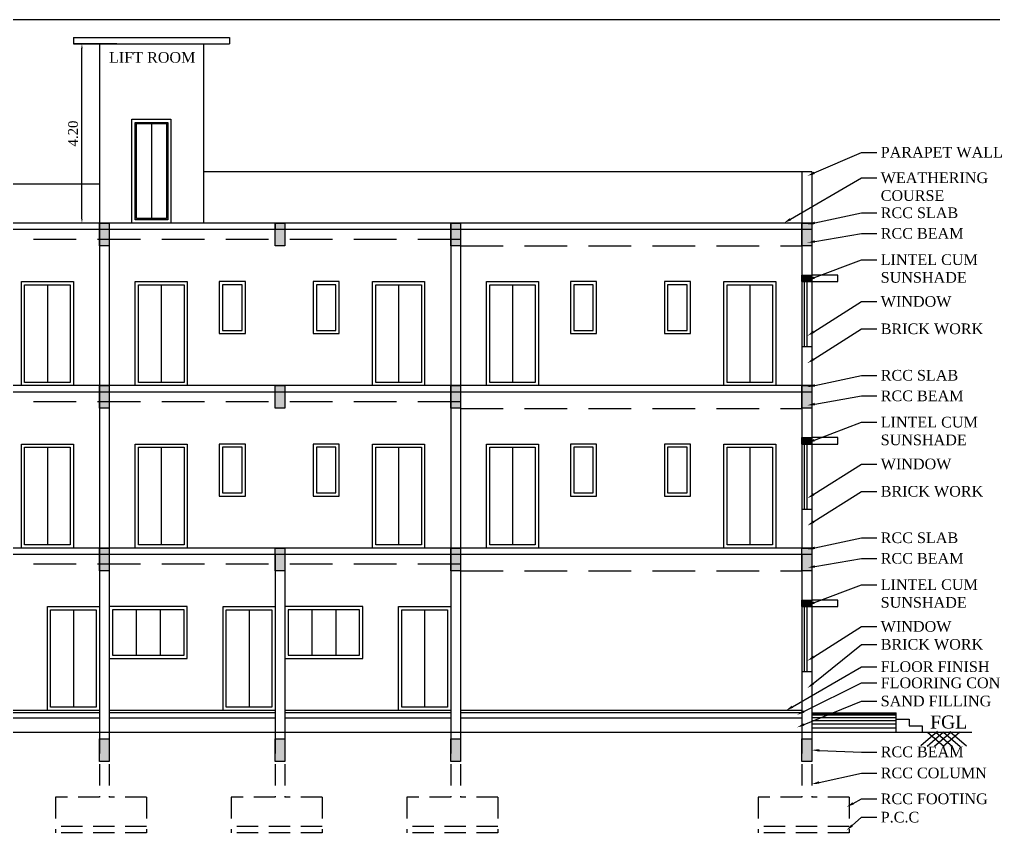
# Model space of a CAD drawing. Header units: metres. Extents: x 3616 to 3987, y 1122 to 1251.
# Drawn here: x 3923.05 to 3945.87, y 1206.52 to 1225.87 of the extents above; entities that cross this region are included whole.
import ezdxf
from ezdxf import colors
from ezdxf.entities.mleader import LeaderData, LeaderLine
from ezdxf.math import Vec2, Vec3

# ---------------------------------------------------------------- set-up
doc = ezdxf.new("R2010")
doc.units = ezdxf.units.M
doc.linetypes.add('DASHED', pattern=[0.75, 0.5, -0.25])
doc.layers.add('Line', color=3, linetype='Continuous', lineweight=18)
doc.layers.add('Outer', color=7, linetype='Continuous', lineweight=30)
doc.styles.add('ANAND', font='times.ttf')
doc.dimstyles.new('V1', dxfattribs={"dimtxt": 0.23, "dimasz": 0.1, "dimexe": 0.18, "dimexo": 0.0625, "dimgap": 0.09, "dimtad": 1, "dimzin": 0, "dimdsep": 46, "dimtxsty": 'ANAND', "dimcen": 0.09, "dimadec": 0, "dimazin": 0, "dimtfac": 1, "dimtix": 1, "dimtofl": 0, "dimtmove": 2, "dimatfit": 0, "dimfxl": 0, "dimtolj": 1, "dimtzin": 0, "dimarcsym": 0})

# ---------------------------------------------------------------- blocks, each defined once
blk = doc.blocks.new('A$C6D127CF5')
at = {"layer": 'Line', "lineweight": -2}
h = blk.add_hatch(color=8, dxfattribs=at)
h.dxf.hatch_style = 1
h.paths.add_polyline_path([(0, 18), (0, -3), (9, -3), (9, 18)])
at = {"layer": 'Outer', "lineweight": -2}
blk.add_lwpolyline([(0, 18), (9, 18), (9, -3), (0, -3)], close=True, dxfattribs=at)
blk = doc.blocks.new('A$C39AA4ABF')
at = {"layer": 'Line', "lineweight": -2}
h = blk.add_hatch(color=8, dxfattribs=at)
h.dxf.hatch_style = 1
h.paths.add_polyline_path([(9, 0), (9, 6), (0, 6), (0, 0)])
at = {"layer": 'Outer', "lineweight": -2}
blk.add_lwpolyline([(0, 6), (9, 6), (9, 0), (0, 0)], close=True, dxfattribs=at)
blk = doc.blocks.new('*D414')
at = {"color": 0, "lineweight": -2}
for p, q in [((3925.332, 1225.291), (3924.333, 1225.291)), ((3924.513, 1221.191), (3924.513, 1225.191)), ((3925.332, 1221.091), (3924.333, 1221.091))]:
    blk.add_line(p, q, dxfattribs=at)
at = {"color": 0}
for points in [[(3924.496, 1225.191), (3924.53, 1225.191), (3924.513, 1225.291)], [(3924.496, 1221.191), (3924.53, 1221.191), (3924.513, 1221.091)]]:
    blk.add_solid(points, dxfattribs=at)
at = {"layer": 'Defpoints', "color": 0}
for p in [(3924.513, 1225.291), (3925.395, 1225.291, -0.032), (3925.395, 1221.091, -0.032)]:
    blk.add_point(p, dxfattribs=at)
at = {"color": 0, "insert": (3924.306, 1223.191), "char_height": 0.23, "attachment_point": 5, "rotation": 90, "style": 'ANAND'}
blk.add_mtext('\\A1;4.20', dxfattribs=at)

msp = doc.modelspace()

# ---------------------------------------------------------------- linework, layer by layer
at = {"lineweight": -2}
for p, q in [((3924.31389, 1225.44361, -0.0324), (3924.31389, 1225.29121, -0.0324)), ((3924.31389, 1225.44361, -0.0324), (3927.97229, 1225.44361, -0.0324)), ((3927.97229, 1225.44361, -0.0324), (3927.97229, 1225.29121, -0.0324)), ((3924.31389, 1225.29121, -0.0324), (3927.97229, 1225.29121, -0.0324)), ((3926.14309, 1223.42341, -0.0324), (3926.14309, 1221.19741, -0.0324)), ((3941.61169, 1222.29121, -0.0324), (3927.36229, 1222.29121, -0.0324)), ((3941.38309, 1222.29121, -0.0324), (3941.38309, 1213.47121, -0.0324)), ((3941.61169, 1222.29121, -0.0324), (3941.61169, 1209.15321, -0.0324)), ((3924.92389, 1222.00561, -0.0324), (3921.11389, 1222.00561, -0.0324)), ((3941.61169, 1221.09121, -0.0324), (3913.41769, 1221.09121, -0.0324)), ((3924.92389, 1221.09121, -0.0324), (3924.92389, 1209.15321, -0.0324)), ((3925.15249, 1221.09121, -0.0324), (3925.15249, 1209.15321, -0.0324)), ((3929.03869, 1221.09121, -0.0324), (3929.03869, 1220.93881, -0.0324)), ((3929.26729, 1221.09121, -0.0324), (3929.26729, 1220.93881, -0.0324)), ((3933.15349, 1221.09121, -0.0324), (3933.15349, 1209.15321, -0.0324)), ((3933.38209, 1221.09121, -0.0324), (3933.38209, 1209.15321, -0.0324)), ((3941.61169, 1220.93881, -0.0324), (3913.41769, 1220.93881, -0.0324)), ((3923.70469, 1219.64341, -0.0324), (3923.70469, 1217.35741, -0.0324)), ((3924.31429, 1219.64341, -0.0324), (3924.31429, 1217.35741, -0.0324)), ((3926.37169, 1219.64341, -0.0324), (3926.37169, 1217.35741, -0.0324)), ((3931.93429, 1219.64341, -0.0324), (3931.93429, 1217.35741, -0.0324)), ((3934.60129, 1219.64341, -0.0324), (3934.60129, 1217.35741, -0.0324)), ((3940.16389, 1219.64341, -0.0324), (3940.16389, 1217.35741, -0.0324)), ((3941.38309, 1219.71961, -0.0324), (3941.61169, 1219.71961, -0.0324)), ((3941.43399, 1219.71961, -0.0324), (3941.43399, 1218.19561, -0.0324)), ((3941.49739, 1219.71961, -0.0324), (3941.49739, 1218.19561, -0.0324)), ((3941.38309, 1218.19561, -0.0324), (3941.61169, 1218.19561, -0.0324)), ((3941.61169, 1217.28121, -0.0324), (3913.41769, 1217.28121, -0.0324)), ((3941.61169, 1217.12881, -0.0324), (3913.41769, 1217.12881, -0.0324)), ((3923.70469, 1215.83341, -0.0324), (3923.70469, 1213.54741, -0.0324)), ((3924.31429, 1215.83341, -0.0324), (3924.31429, 1213.54741, -0.0324)), ((3926.37169, 1215.83341, -0.0324), (3926.37169, 1213.54741, -0.0324)), ((3931.93429, 1215.83341, -0.0324), (3931.93429, 1213.54741, -0.0324)), ((3932.54389, 1215.83341, -0.0324), (3932.54389, 1213.54741, -0.0324)), ((3934.60129, 1215.83341, -0.0324), (3934.60129, 1213.54741, -0.0324)), ((3940.16389, 1215.83341, -0.0324), (3940.16389, 1213.54741, -0.0324)), ((3940.77349, 1215.83341, -0.0324), (3940.77349, 1213.54741, -0.0324)), ((3941.38309, 1215.90961, -0.0324), (3941.61169, 1215.90961, -0.0324)), ((3941.43399, 1215.90961, -0.0324), (3941.43399, 1214.38561, -0.0324)), ((3941.49739, 1215.90961, -0.0324), (3941.49739, 1214.38561, -0.0324)), ((3941.38309, 1214.38561, -0.0324), (3941.61169, 1214.38561, -0.0324)), ((3941.61169, 1213.47121, -0.0324), (3913.64629, 1213.47121, -0.0324)), ((3941.61169, 1213.31881, -0.0324), (3913.64629, 1213.31881, -0.0324)), ((3929.03869, 1213.31881, -0.0324), (3929.03869, 1209.15321, -0.0324)), ((3929.26729, 1213.31881, -0.0324), (3929.26729, 1209.15321, -0.0324)), ((3941.38309, 1213.31881, -0.0324), (3941.38309, 1209.15321, -0.0324)), ((3941.38309, 1212.09961, -0.0324), (3941.61169, 1212.09961, -0.0324)), ((3941.43399, 1212.09961, -0.0324), (3941.43399, 1210.57561, -0.0324)), ((3941.49739, 1212.09961, -0.0324), (3941.49739, 1210.57561, -0.0324)), ((3924.31429, 1212.02341, -0.0324), (3924.31429, 1209.73741, -0.0324)), ((3925.78749, 1212.02341, -0.0324), (3925.78749, 1210.95661, -0.0324)), ((3926.34629, 1212.02341, -0.0324), (3926.34629, 1210.95661, -0.0324)), ((3928.42909, 1212.02341, -0.0324), (3928.42909, 1209.73741, -0.0324)), ((3929.90229, 1212.02341, -0.0324), (3929.90229, 1210.95661, -0.0324)), ((3930.46109, 1212.02341, -0.0324), (3930.46109, 1210.95661, -0.0324)), ((3932.54389, 1212.02341, -0.0324), (3932.54389, 1209.73741, -0.0324)), ((3941.38309, 1210.57561, -0.0324), (3941.61169, 1210.57561, -0.0324)), ((3924.92389, 1209.66121, -0.0324), (3921.03769, 1209.66121, -0.0324)), ((3924.92389, 1209.61041, -0.0324), (3921.03769, 1209.61041, -0.0324)), ((3929.03869, 1209.66121, -0.0324), (3925.15249, 1209.66121, -0.0324)), ((3929.03869, 1209.61041, -0.0324), (3925.15249, 1209.61041, -0.0324)), ((3933.15349, 1209.66121, -0.0324), (3929.26729, 1209.66121, -0.0324)), ((3933.15349, 1209.61041, -0.0324), (3929.26729, 1209.61041, -0.0324)), ((3941.38309, 1209.66121, -0.0324), (3933.38209, 1209.66121, -0.0324)), ((3941.38309, 1209.61041, -0.0324), (3933.38209, 1209.61041, -0.0324)), ((3941.61169, 1209.61041, -0.0324), (3943.59347, 1209.61041, -0.0324)), ((3941.61169, 1209.58959, -0.0324), (3943.59347, 1209.58959, -0.0324)), ((3943.59347, 1209.15321, -0.0324), (3943.59347, 1209.61041, -0.0324)), ((3924.92389, 1209.48341, -0.0324), (3921.03769, 1209.48341, -0.0324)), ((3929.03869, 1209.48341, -0.0324), (3925.15249, 1209.48341, -0.0324)), ((3933.15349, 1209.48341, -0.0324), (3929.26729, 1209.48341, -0.0324)), ((3941.38309, 1209.48341, -0.0324), (3933.38209, 1209.48341, -0.0324)), ((3941.61169, 1209.55739, -0.0324), (3943.59347, 1209.55739, -0.0324)), ((3941.61169, 1209.50243, -0.0324), (3943.59347, 1209.50243, -0.0324)), ((3941.61169, 1209.43156, -0.0324), (3943.59347, 1209.43156, -0.0324)), ((3902.15005, 1209.15321, -0.0324), (3945.36837, 1209.15321, -0.0324)), ((3941.61169, 1209.3472, -0.0324), (3943.59347, 1209.3472, -0.0324)), ((3941.61169, 1209.25608, -0.0324), (3943.59347, 1209.25608, -0.0324)), ((3944.55839, 1209.16658, -0.0324), (3944.16909, 1208.83514, -0.0324)), ((3944.70335, 1209.15321, -0.0324), (3944.31405, 1208.82177, -0.0324)), ((3944.32642, 1209.15321, -0.0324), (3944.71572, 1208.82177, -0.0324)), ((3944.88255, 1209.15321, -0.0324), (3944.49325, 1208.82177, -0.0324)), ((3944.52415, 1209.15321, -0.0324), (3944.91344, 1208.82177, -0.0324)), ((3945.08028, 1209.15321, -0.0324), (3944.69098, 1208.82177, -0.0324)), ((3944.70335, 1209.15321, -0.0324), (3945.09264, 1208.82177, -0.0324)), ((3944.84831, 1209.16658, -0.0324), (3945.2376, 1208.83514, -0.0324))]:
    msp.add_line(p, q, dxfattribs=at)
for p, q in [((3924.92389, 1225.29121, -0.0324), (3924.92389, 1221.09121, -0.0324)), ((3927.36229, 1225.29121, -0.0324), (3927.36229, 1221.09121, -0.0324)), ((3942.22169, 1219.87201, -0.0324), (3941.61169, 1219.87201, -0.0324)), ((3942.22169, 1219.71962, -0.0324), (3942.22169, 1219.87201, -0.0324)), ((3941.61169, 1219.71962, -0.0324), (3942.22169, 1219.71962, -0.0324)), ((3942.22169, 1216.06201, -0.0324), (3941.61169, 1216.06201, -0.0324)), ((3942.22169, 1215.90962, -0.0324), (3942.22169, 1216.06201, -0.0324)), ((3941.61169, 1215.90962, -0.0324), (3942.22169, 1215.90962, -0.0324)), ((3942.22169, 1212.25201, -0.0324), (3941.61169, 1212.25201, -0.0324)), ((3941.61169, 1212.09962, -0.0324), (3942.22169, 1212.09962, -0.0324)), ((3942.22169, 1212.09962, -0.0324), (3942.22169, 1212.25201, -0.0324))]:
    msp.add_line(p, q)
at = {"linetype": 'DASHED', "lineweight": -2, "ltscale": 2}
for p, q in [((3933.38209, 1220.71021, -0.0324), (3913.41769, 1220.71021, -0.0324)), ((3933.38209, 1220.55781, -0.0324), (3941.38309, 1220.55781, -0.0324)), ((3933.38209, 1216.90021, -0.0324), (3913.41769, 1216.90021, -0.0324)), ((3933.38209, 1216.74781, -0.0324), (3941.38309, 1216.74781, -0.0324)), ((3933.38209, 1213.09021, -0.0324), (3913.64629, 1213.09021, -0.0324)), ((3933.38209, 1212.93781, -0.0324), (3941.38309, 1212.93781, -0.0324))]:
    msp.add_line(p, q, dxfattribs=at)
at = {"linetype": 'DASHED', "lineweight": -2}
for p, q in [((3924.92389, 1209.15322, -0.0324), (3924.92389, 1207.62922, -0.0324)), ((3925.15249, 1209.15322, -0.0324), (3925.15249, 1207.62922, -0.0324)), ((3929.03869, 1209.15322, -0.0324), (3929.03869, 1207.62922, -0.0324)), ((3929.26729, 1209.15322, -0.0324), (3929.26729, 1207.62922, -0.0324)), ((3933.15349, 1209.15322, -0.0324), (3933.15349, 1207.62922, -0.0324)), ((3933.38209, 1209.15322, -0.0324), (3933.38209, 1207.62922, -0.0324)), ((3941.38309, 1209.15322, -0.0324), (3941.38309, 1207.62922, -0.0324)), ((3941.61169, 1209.15322, -0.0324), (3941.61169, 1207.62922, -0.0324)), ((3924.92389, 1207.62922, -0.0324), (3923.89519, 1207.62922, -0.0324)), ((3923.89519, 1207.62922, -0.0324), (3923.89519, 1206.79102, -0.0324)), ((3926.02879, 1207.62922, -0.0324), (3925.15249, 1207.62922, -0.0324)), ((3926.02879, 1207.62922, -0.0324), (3926.02879, 1206.79102, -0.0324)), ((3929.03869, 1207.62922, -0.0324), (3928.00999, 1207.62922, -0.0324)), ((3928.00999, 1207.62922, -0.0324), (3928.00999, 1206.79102, -0.0324)), ((3930.14359, 1207.62922, -0.0324), (3929.26729, 1207.62922, -0.0324)), ((3930.14359, 1207.62922, -0.0324), (3930.14359, 1206.79102, -0.0324)), ((3933.15349, 1207.62922, -0.0324), (3932.12479, 1207.62922, -0.0324)), ((3932.12479, 1207.62922, -0.0324), (3932.12479, 1206.79102, -0.0324)), ((3934.25839, 1207.62922, -0.0324), (3933.38209, 1207.62922, -0.0324)), ((3934.25839, 1207.62922, -0.0324), (3934.25839, 1206.79102, -0.0324)), ((3941.38309, 1207.62922, -0.0324), (3940.35439, 1207.62922, -0.0324)), ((3940.35439, 1207.62922, -0.0324), (3940.35439, 1206.79102, -0.0324)), ((3942.48799, 1207.62922, -0.0324), (3941.61169, 1207.62922, -0.0324)), ((3942.48799, 1207.62922, -0.0324), (3942.48799, 1206.79102, -0.0324)), ((3926.02879, 1206.94342, -0.0324), (3923.89519, 1206.94342, -0.0324)), ((3930.14359, 1206.94342, -0.0324), (3928.00999, 1206.94342, -0.0324)), ((3934.25839, 1206.94342, -0.0324), (3932.12479, 1206.94342, -0.0324)), ((3942.48799, 1206.94342, -0.0324), (3940.35439, 1206.94342, -0.0324)), ((3926.02879, 1206.79102, -0.0324), (3923.89519, 1206.79102, -0.0324)), ((3930.14359, 1206.79102, -0.0324), (3928.00999, 1206.79102, -0.0324)), ((3934.25839, 1206.79102, -0.0324), (3932.12479, 1206.79102, -0.0324)), ((3942.48799, 1206.79102, -0.0324), (3940.35439, 1206.79102, -0.0324))]:
    msp.add_line(p, q, dxfattribs=at)
at = {"elevation": -0.0324}
msp.add_lwpolyline([(3900.15273, 1225.86588), (3986.80321, 1225.86588), (3986.80321, 1152.9548), (3900.15273, 1152.9548)], close=True, dxfattribs=at)
at = {"lineweight": -2, "elevation": -0.0324}
for points in [[(3925.68589, 1223.52961), (3926.60029, 1223.52961), (3926.60029, 1221.09121), (3925.68589, 1221.09121)], [(3925.76209, 1223.45341), (3926.52409, 1223.45341), (3926.52409, 1221.16741), (3925.76209, 1221.16741)], [(3925.79209, 1223.42341), (3926.49409, 1223.42341), (3926.49409, 1221.19741), (3925.79209, 1221.19741)], [(3923.09509, 1219.71961), (3924.31429, 1219.71961), (3924.31429, 1217.28121), (3923.09509, 1217.28121)], [(3923.17129, 1219.64341), (3924.23809, 1219.64341), (3924.23809, 1217.35741), (3923.17129, 1217.35741)], [(3925.76209, 1219.71961), (3926.98129, 1219.71961), (3926.98129, 1217.28121), (3925.76209, 1217.28121)], [(3925.83829, 1219.64341), (3926.90509, 1219.64341), (3926.90509, 1217.35741), (3925.83829, 1217.35741)], [(3928.34238, 1219.71961), (3927.73278, 1219.71961), (3927.73278, 1218.50041), (3928.34238, 1218.50041)], [(3928.26618, 1219.64341), (3927.80898, 1219.64341), (3927.80898, 1218.57661), (3928.26618, 1218.57661)], [(3930.54011, 1219.71961), (3929.93051, 1219.71961), (3929.93051, 1218.50041), (3930.54011, 1218.50041)], [(3930.46391, 1219.64341), (3930.00671, 1219.64341), (3930.00671, 1218.57661), (3930.46391, 1218.57661)], [(3931.32469, 1219.71961), (3932.54389, 1219.71961), (3932.54389, 1217.28121), (3931.32469, 1217.28121)], [(3931.40089, 1219.64341), (3932.46769, 1219.64341), (3932.46769, 1217.35741), (3931.40089, 1217.35741)], [(3933.99169, 1219.71961), (3935.21089, 1219.71961), (3935.21089, 1217.28121), (3933.99169, 1217.28121)], [(3934.06789, 1219.64341), (3935.13469, 1219.64341), (3935.13469, 1217.35741), (3934.06789, 1217.35741)], [(3936.57198, 1219.71961), (3935.96238, 1219.71961), (3935.96238, 1218.50041), (3936.57198, 1218.50041)], [(3936.49578, 1219.64341), (3936.03858, 1219.64341), (3936.03858, 1218.57661), (3936.49578, 1218.57661)], [(3938.76971, 1219.71961), (3938.16011, 1219.71961), (3938.16011, 1218.50041), (3938.76971, 1218.50041)], [(3938.69351, 1219.64341), (3938.23631, 1219.64341), (3938.23631, 1218.57661), (3938.69351, 1218.57661)], [(3939.55429, 1219.71961), (3940.77349, 1219.71961), (3940.77349, 1217.28121), (3939.55429, 1217.28121)], [(3939.63049, 1219.64341), (3940.69729, 1219.64341), (3940.69729, 1217.35741), (3939.63049, 1217.35741)], [(3923.09509, 1215.90961), (3924.31429, 1215.90961), (3924.31429, 1213.47121), (3923.09509, 1213.47121)], [(3923.17129, 1215.83341), (3924.23809, 1215.83341), (3924.23809, 1213.54741), (3923.17129, 1213.54741)], [(3925.76209, 1215.90961), (3926.98129, 1215.90961), (3926.98129, 1213.47121), (3925.76209, 1213.47121)], [(3925.83829, 1215.83341), (3926.90509, 1215.83341), (3926.90509, 1213.54741), (3925.83829, 1213.54741)], [(3928.34238, 1215.90961), (3927.73278, 1215.90961), (3927.73278, 1214.69041), (3928.34238, 1214.69041)], [(3928.26618, 1215.83341), (3927.80898, 1215.83341), (3927.80898, 1214.76661), (3928.26618, 1214.76661)], [(3930.54011, 1215.90961), (3929.93051, 1215.90961), (3929.93051, 1214.69041), (3930.54011, 1214.69041)], [(3930.46391, 1215.83341), (3930.00671, 1215.83341), (3930.00671, 1214.76661), (3930.46391, 1214.76661)], [(3931.32469, 1215.90961), (3932.54389, 1215.90961), (3932.54389, 1213.47121), (3931.32469, 1213.47121)], [(3931.40089, 1215.83341), (3932.46769, 1215.83341), (3932.46769, 1213.54741), (3931.40089, 1213.54741)], [(3933.99169, 1215.90961), (3935.21089, 1215.90961), (3935.21089, 1213.47121), (3933.99169, 1213.47121)], [(3934.06789, 1215.83341), (3935.13469, 1215.83341), (3935.13469, 1213.54741), (3934.06789, 1213.54741)], [(3936.57198, 1215.90961), (3935.96238, 1215.90961), (3935.96238, 1214.69041), (3936.57198, 1214.69041)], [(3936.49578, 1215.83341), (3936.03858, 1215.83341), (3936.03858, 1214.76661), (3936.49578, 1214.76661)], [(3938.76971, 1215.90961), (3938.16011, 1215.90961), (3938.16011, 1214.69041), (3938.76971, 1214.69041)], [(3938.69351, 1215.83341), (3938.23631, 1215.83341), (3938.23631, 1214.76661), (3938.69351, 1214.76661)], [(3939.55429, 1215.90961), (3940.77349, 1215.90961), (3940.77349, 1213.47121), (3939.55429, 1213.47121)], [(3939.63049, 1215.83341), (3940.69729, 1215.83341), (3940.69729, 1213.54741), (3939.63049, 1213.54741)], [(3923.70469, 1212.09961), (3924.92389, 1212.09961), (3924.92389, 1209.66121), (3923.70469, 1209.66121)], [(3926.98129, 1212.09961), (3925.15249, 1212.09961), (3925.15249, 1210.88041), (3926.98129, 1210.88041)], [(3927.81949, 1212.09961), (3929.03869, 1212.09961), (3929.03869, 1209.66121), (3927.81949, 1209.66121)], [(3931.09609, 1212.09961), (3929.26729, 1212.09961), (3929.26729, 1210.88041), (3931.09609, 1210.88041)], [(3931.93429, 1212.09961), (3933.15349, 1212.09961), (3933.15349, 1209.66121), (3931.93429, 1209.66121)], [(3923.78089, 1212.02341), (3924.84769, 1212.02341), (3924.84769, 1209.73741), (3923.78089, 1209.73741)], [(3926.90509, 1212.02341), (3925.22869, 1212.02341), (3925.22869, 1210.95661), (3926.90509, 1210.95661)], [(3927.89569, 1212.02341), (3928.96249, 1212.02341), (3928.96249, 1209.73741), (3927.89569, 1209.73741)], [(3931.01989, 1212.02341), (3929.34349, 1212.02341), (3929.34349, 1210.95661), (3931.01989, 1210.95661)], [(3932.01049, 1212.02341), (3933.07729, 1212.02341), (3933.07729, 1209.73741), (3932.01049, 1209.73741)]]:
    msp.add_lwpolyline(points, close=True, dxfattribs=at)
msp.add_lwpolyline([(3943.59347, 1209.45801), (3943.89827, 1209.45801), (3943.89827, 1209.30561), (3944.20307, 1209.30561), (3944.20307, 1209.15321)], dxfattribs=at)

# ---------------------------------------------------------------- block references
at = {"lineweight": -2, "xscale": 0.0254, "yscale": 0.0254, "zscale": 0.0254}
for name, p in [('A$C6D127CF5', (3924.92389, 1220.63402, -0.0324)), ('A$C6D127CF5', (3929.03869, 1220.63402, -0.0324)), ('A$C6D127CF5', (3933.15349, 1220.63402, -0.0324)), ('A$C6D127CF5', (3941.38309, 1220.63402, -0.0324)), ('A$C39AA4ABF', (3941.38309, 1219.71962, -0.0324)), ('A$C39AA4ABF', (3941.38309, 1219.71962, -0.0324)), ('A$C6D127CF5', (3924.92389, 1216.82402, -0.0324)), ('A$C6D127CF5', (3929.03869, 1216.82402, -0.0324)), ('A$C6D127CF5', (3933.15349, 1216.82402, -0.0324)), ('A$C6D127CF5', (3941.38309, 1216.82402, -0.0324)), ('A$C39AA4ABF', (3941.38309, 1215.90962, -0.0324)), ('A$C39AA4ABF', (3941.38309, 1215.90962, -0.0324)), ('A$C6D127CF5', (3924.92389, 1213.01402, -0.0324)), ('A$C6D127CF5', (3929.03869, 1213.01402, -0.0324)), ('A$C6D127CF5', (3933.15349, 1213.01402, -0.0324)), ('A$C6D127CF5', (3941.38309, 1213.01402, -0.0324)), ('A$C39AA4ABF', (3941.38309, 1212.09962, -0.0324)), ('A$C39AA4ABF', (3941.38309, 1212.09962, -0.0324)), ('A$C6D127CF5', (3924.92389, 1208.54362, -0.0324)), ('A$C6D127CF5', (3929.03869, 1208.54362, -0.0324)), ('A$C6D127CF5', (3933.15349, 1208.54362, -0.0324)), ('A$C6D127CF5', (3941.38309, 1208.54362, -0.0324))]:
    msp.add_blockref(name, p, dxfattribs=at)

# ---------------------------------------------------------------- texts
at = {"insert": (3925.14833, 1225.10201, -0.0324), "char_height": 0.25, "width": 3.5908455, "attachment_point": 1, "style": 'ANAND'}
msp.add_mtext('LIFT ROOM', dxfattribs=at)
at = {"lineweight": -2, "insert": (3944.82171, 1209.39048, -0.0324), "char_height": 0.3048, "attachment_point": 5, "style": 'ANAND'}
msp.add_mtext('\\A1;FGL', dxfattribs=at)

# ---------------------------------------------------------------- dimensions: what is measured, and where the dimension line sits
at = {"color": 1}
dim = msp.add_aligned_dim(p1=(3925.39458, 1221.09121, -0.0324), p2=(3925.39458, 1225.29121, -0.0324), distance=0.88164, dimstyle='V1', dxfattribs=at)
dim.commit()
dim.dimension.update_dxf_attribs({"geometry": '*D414', "text_midpoint": (3924.30562, 1223.19121)})

# ---------------------------------------------------------------- leaders
ml = msp.add_multileader_mtext('Standard')
ml.set_content('PARAPET WALL', color=256, style='ANAND')
ml.set_leader_properties()
ml.build(insert=Vec2(0, 0))
ml.multileader.update_dxf_attribs({"dogleg_length": 0.36, "arrow_head_size": 0.18})
ctx = ml.context
ctx.base_point, ctx.char_height, ctx.arrow_head_size, ctx.landing_gap_size, ctx.plane_origin = Vec3(3943.13963, 1222.75014, -0.0324), 0.25, 0.18, 0.09, Vec3(3942.42476, 1222.31758, -0.0324)
notes = []
notes.append((ctx, [(0, (1, 1, 0), (3942.77963, 1222.75014, -0.0324), (1, 0), 0.36, [(0, [(3941.50897, 1222.19636, -0.0324)], 0, [])])]))
ctx.mtext.insert, ctx.mtext.flow_direction = Vec3(3943.22963, 1222.87794, -0.0324), 5
ml = msp.add_multileader_mtext('Standard')
ml.set_content('WEATHERING\\PCOURSE ', color=256, style='ANAND')
ml.set_leader_properties()
ml.build(insert=Vec2(0, 0))
ml.multileader.update_dxf_attribs({"dogleg_length": 0.36, "arrow_head_size": 0.18})
ctx = ml.context
ctx.base_point, ctx.char_height, ctx.arrow_head_size, ctx.landing_gap_size, ctx.plane_origin = Vec3(3943.13963, 1222.15164, -0.0324), 0.25, 0.18, 0.09, Vec3(3942.42476, 1221.90843, -0.0324)
notes.append((ctx, [(0, (1, 1, 0), (3942.77963, 1222.15164, -0.0324), (1, 0), 0.36, [(0, [(3940.95694, 1221.09121, -0.0324)], 0, [])])]))
ctx.mtext.insert, ctx.mtext.flow_direction = Vec3(3943.22963, 1222.27952, -0.0324), 5
ml = msp.add_multileader_mtext('Standard')
ml.set_content('RCC SLAB', color=256, style='ANAND')
ml.set_leader_properties()
ml.build(insert=Vec2(0, 0))
ml.multileader.update_dxf_attribs({"dogleg_length": 0.36, "arrow_head_size": 0.18})
ctx = ml.context
ctx.base_point, ctx.char_height, ctx.arrow_head_size, ctx.landing_gap_size, ctx.plane_origin = Vec3(3943.13963, 1221.33066, -0.0324), 0.25, 0.18, 0.09, Vec3(3942.42476, 1221.46521, -0.0324)
notes.append((ctx, [(0, (1, 1, 0), (3942.77963, 1221.33066, -0.0324), (1, 0), 0.36, [(0, [(3941.50897, 1221.05838, -0.0324)], 0, [])])]))
ctx.mtext.insert, ctx.mtext.flow_direction = Vec3(3943.22963, 1221.45845, -0.0324), 5
ml = msp.add_multileader_mtext('Standard')
ml.set_content('RCC BEAM', color=256, style='ANAND')
ml.set_leader_properties()
ml.build(insert=Vec2(0, 0))
ml.multileader.update_dxf_attribs({"dogleg_length": 0.36, "arrow_head_size": 0.18})
ctx = ml.context
ctx.base_point, ctx.char_height, ctx.arrow_head_size, ctx.landing_gap_size, ctx.plane_origin = Vec3(3943.13963, 1220.84765, -0.0324), 0.25, 0.18, 0.09, Vec3(3942.42476, 1220.9822, -0.0324)
notes.append((ctx, [(0, (1, 1, 0), (3942.77963, 1220.84765, -0.0324), (1, 0), 0.36, [(0, [(3941.50897, 1220.62816, -0.0324)], 0, [])])]))
ctx.mtext.insert, ctx.mtext.flow_direction = Vec3(3943.22963, 1220.97544, -0.0324), 5
ml = msp.add_multileader_mtext('Standard')
ml.set_content('LINTEL CUM\\PSUNSHADE', color=256, style='ANAND')
ml.set_leader_properties()
ml.build(insert=Vec2(0, 0))
ml.multileader.update_dxf_attribs({"dogleg_length": 0.36, "arrow_head_size": 0.18})
ctx = ml.context
ctx.base_point, ctx.char_height, ctx.arrow_head_size, ctx.landing_gap_size, ctx.plane_origin = Vec3(3943.13963, 1220.23182, -0.0324), 0.25, 0.18, 0.09, Vec3(3942.42476, 1220.10407, -0.0324)
notes.append((ctx, [(0, (1, 1, 0), (3942.77963, 1220.23182, -0.0324), (1, 0), 0.36, [(0, [(3941.50897, 1219.75003, -0.0324)], 0, [])])]))
ctx.mtext.insert, ctx.mtext.flow_direction = Vec3(3943.22963, 1220.3597, -0.0324), 5
ml = msp.add_multileader_mtext('Standard')
ml.set_content('WINDOW', color=256, style='ANAND')
ml.set_leader_properties()
ml.build(insert=Vec2(0, 0))
ml.multileader.update_dxf_attribs({"dogleg_length": 0.36, "arrow_head_size": 0.18})
ctx = ml.context
ctx.base_point, ctx.char_height, ctx.arrow_head_size, ctx.landing_gap_size, ctx.plane_origin = Vec3(3943.13963, 1219.25122, -0.0324), 0.25, 0.18, 0.09, Vec3(3942.42476, 1218.80038, -0.0324)
notes.append((ctx, [(0, (1, 1, 0), (3942.77963, 1219.25122, -0.0324), (1, 0), 0.36, [(0, [(3941.50897, 1218.44634, -0.0324)], 0, [])])]))
ctx.mtext.insert, ctx.mtext.flow_direction = Vec3(3943.22963, 1219.37901, -0.0324), 5
ml = msp.add_multileader_mtext('Standard')
ml.set_content('BRICK WORK', color=256, style='ANAND')
ml.set_leader_properties()
ml.build(insert=Vec2(0, 0))
ml.multileader.update_dxf_attribs({"dogleg_length": 0.36, "arrow_head_size": 0.18})
ctx = ml.context
ctx.base_point, ctx.char_height, ctx.arrow_head_size, ctx.landing_gap_size, ctx.plane_origin = Vec3(3943.13963, 1218.61009, -0.0324), 0.25, 0.18, 0.09, Vec3(3942.42476, 1218.15925, -0.0324)
notes.append((ctx, [(0, (1, 1, 0), (3942.77963, 1218.61009, -0.0324), (1, 0), 0.36, [(0, [(3941.50897, 1217.80521, -0.0324)], 0, [])])]))
ctx.mtext.insert, ctx.mtext.flow_direction = Vec3(3943.22963, 1218.73789, -0.0324), 5
ml = msp.add_multileader_mtext('Standard')
ml.set_content('RCC SLAB', color=256, style='ANAND')
ml.set_leader_properties()
ml.build(insert=Vec2(0, 0))
ml.multileader.update_dxf_attribs({"dogleg_length": 0.36, "arrow_head_size": 0.18})
ctx = ml.context
ctx.base_point, ctx.char_height, ctx.arrow_head_size, ctx.landing_gap_size, ctx.plane_origin = Vec3(3943.13963, 1217.52066, -0.0324), 0.25, 0.18, 0.09, Vec3(3942.42476, 1217.65521, -0.0324)
notes.append((ctx, [(0, (1, 1, 0), (3942.77963, 1217.52066, -0.0324), (1, 0), 0.36, [(0, [(3941.50897, 1217.24838, -0.0324)], 0, [])])]))
ctx.mtext.insert, ctx.mtext.flow_direction = Vec3(3943.22963, 1217.64845, -0.0324), 5
ml = msp.add_multileader_mtext('Standard')
ml.set_content('RCC BEAM', color=256, style='ANAND')
ml.set_leader_properties()
ml.build(insert=Vec2(0, 0))
ml.multileader.update_dxf_attribs({"dogleg_length": 0.36, "arrow_head_size": 0.18})
ctx = ml.context
ctx.base_point, ctx.char_height, ctx.arrow_head_size, ctx.landing_gap_size, ctx.plane_origin = Vec3(3943.13963, 1217.03765, -0.0324), 0.25, 0.18, 0.09, Vec3(3942.42476, 1217.1722, -0.0324)
notes.append((ctx, [(0, (1, 1, 0), (3942.77963, 1217.03765, -0.0324), (1, 0), 0.36, [(0, [(3941.50897, 1216.81816, -0.0324)], 0, [])])]))
ctx.mtext.insert, ctx.mtext.flow_direction = Vec3(3943.22963, 1217.16544, -0.0324), 5
ml = msp.add_multileader_mtext('Standard')
ml.set_content('LINTEL CUM\\PSUNSHADE', color=256, style='ANAND')
ml.set_leader_properties()
ml.build(insert=Vec2(0, 0))
ml.multileader.update_dxf_attribs({"dogleg_length": 0.36, "arrow_head_size": 0.18})
ctx = ml.context
ctx.base_point, ctx.char_height, ctx.arrow_head_size, ctx.landing_gap_size, ctx.plane_origin = Vec3(3943.13963, 1216.42182, -0.0324), 0.25, 0.18, 0.09, Vec3(3942.42476, 1216.29407, -0.0324)
notes.append((ctx, [(0, (1, 1, 0), (3942.77963, 1216.42182, -0.0324), (1, 0), 0.36, [(0, [(3941.50897, 1215.94003, -0.0324)], 0, [])])]))
ctx.mtext.insert, ctx.mtext.flow_direction = Vec3(3943.22963, 1216.5497, -0.0324), 5
ml = msp.add_multileader_mtext('Standard')
ml.set_content('WINDOW', color=256, style='ANAND')
ml.set_leader_properties()
ml.build(insert=Vec2(0, 0))
ml.multileader.update_dxf_attribs({"dogleg_length": 0.36, "arrow_head_size": 0.18})
ctx = ml.context
ctx.base_point, ctx.char_height, ctx.arrow_head_size, ctx.landing_gap_size, ctx.plane_origin = Vec3(3943.13963, 1215.44122, -0.0324), 0.25, 0.18, 0.09, Vec3(3942.42476, 1214.99038, -0.0324)
notes.append((ctx, [(0, (1, 1, 0), (3942.77963, 1215.44122, -0.0324), (1, 0), 0.36, [(0, [(3941.50897, 1214.63634, -0.0324)], 0, [])])]))
ctx.mtext.insert, ctx.mtext.flow_direction = Vec3(3943.22963, 1215.56901, -0.0324), 5
ml = msp.add_multileader_mtext('Standard')
ml.set_content('BRICK WORK', color=256, style='ANAND')
ml.set_leader_properties()
ml.build(insert=Vec2(0, 0))
ml.multileader.update_dxf_attribs({"dogleg_length": 0.36, "arrow_head_size": 0.18})
ctx = ml.context
ctx.base_point, ctx.char_height, ctx.arrow_head_size, ctx.landing_gap_size, ctx.plane_origin = Vec3(3943.13963, 1214.80009, -0.0324), 0.25, 0.18, 0.09, Vec3(3942.42476, 1214.34925, -0.0324)
notes.append((ctx, [(0, (1, 1, 0), (3942.77963, 1214.80009, -0.0324), (1, 0), 0.36, [(0, [(3941.50897, 1213.99521, -0.0324)], 0, [])])]))
ctx.mtext.insert, ctx.mtext.flow_direction = Vec3(3943.22963, 1214.92789, -0.0324), 5
ml = msp.add_multileader_mtext('Standard')
ml.set_content('RCC SLAB', color=256, style='ANAND')
ml.set_leader_properties()
ml.build(insert=Vec2(0, 0))
ml.multileader.update_dxf_attribs({"dogleg_length": 0.36, "arrow_head_size": 0.18})
ctx = ml.context
ctx.base_point, ctx.char_height, ctx.arrow_head_size, ctx.landing_gap_size, ctx.plane_origin = Vec3(3943.13963, 1213.71066, -0.0324), 0.25, 0.18, 0.09, Vec3(3942.42476, 1213.84521, -0.0324)
notes.append((ctx, [(0, (1, 1, 0), (3942.77963, 1213.71066, -0.0324), (1, 0), 0.36, [(0, [(3941.50897, 1213.43838, -0.0324)], 0, [])])]))
ctx.mtext.insert, ctx.mtext.flow_direction = Vec3(3943.22963, 1213.83845, -0.0324), 5
ml = msp.add_multileader_mtext('Standard')
ml.set_content('RCC BEAM', color=256, style='ANAND')
ml.set_leader_properties()
ml.build(insert=Vec2(0, 0))
ml.multileader.update_dxf_attribs({"dogleg_length": 0.36, "arrow_head_size": 0.18})
ctx = ml.context
ctx.base_point, ctx.char_height, ctx.arrow_head_size, ctx.landing_gap_size, ctx.plane_origin = Vec3(3943.13963, 1213.22765, -0.0324), 0.25, 0.18, 0.09, Vec3(3942.42476, 1213.3622, -0.0324)
notes.append((ctx, [(0, (1, 1, 0), (3942.77963, 1213.22765, -0.0324), (1, 0), 0.36, [(0, [(3941.50897, 1213.00816, -0.0324)], 0, [])])]))
ctx.mtext.insert, ctx.mtext.flow_direction = Vec3(3943.22963, 1213.35544, -0.0324), 5
ml = msp.add_multileader_mtext('Standard')
ml.set_content('LINTEL CUM\\PSUNSHADE', color=256, style='ANAND')
ml.set_leader_properties()
ml.build(insert=Vec2(0, 0))
ml.multileader.update_dxf_attribs({"dogleg_length": 0.36, "arrow_head_size": 0.18})
ctx = ml.context
ctx.base_point, ctx.char_height, ctx.arrow_head_size, ctx.landing_gap_size, ctx.plane_origin = Vec3(3943.13963, 1212.61182, -0.0324), 0.25, 0.18, 0.09, Vec3(3942.42476, 1212.48407, -0.0324)
notes.append((ctx, [(0, (1, 1, 0), (3942.77963, 1212.61182, -0.0324), (1, 0), 0.36, [(0, [(3941.50897, 1212.13003, -0.0324)], 0, [])])]))
ctx.mtext.insert, ctx.mtext.flow_direction = Vec3(3943.22963, 1212.7397, -0.0324), 5
ml = msp.add_multileader_mtext('Standard')
ml.set_content('WINDOW', color=256, style='ANAND')
ml.set_leader_properties()
ml.build(insert=Vec2(0, 0))
ml.multileader.update_dxf_attribs({"dogleg_length": 0.36, "arrow_head_size": 0.18})
ctx = ml.context
ctx.base_point, ctx.char_height, ctx.arrow_head_size, ctx.landing_gap_size, ctx.plane_origin = Vec3(3943.13963, 1211.63122, -0.0324), 0.25, 0.18, 0.09, Vec3(3942.42476, 1211.18038, -0.0324)
notes.append((ctx, [(0, (1, 1, 0), (3942.77963, 1211.63122, -0.0324), (1, 0), 0.36, [(0, [(3941.50897, 1210.82634, -0.0324)], 0, [])])]))
ctx.mtext.insert, ctx.mtext.flow_direction = Vec3(3943.22963, 1211.75901, -0.0324), 5
ml = msp.add_multileader_mtext('Standard')
ml.set_content('BRICK WORK', color=256, style='ANAND')
ml.set_leader_properties()
ml.build(insert=Vec2(0, 0))
ml.multileader.update_dxf_attribs({"dogleg_length": 0.36, "arrow_head_size": 0.18})
ctx = ml.context
ctx.base_point, ctx.char_height, ctx.arrow_head_size, ctx.landing_gap_size, ctx.plane_origin = Vec3(3943.13963, 1211.21166, -0.0324), 0.25, 0.18, 0.09, Vec3(3942.42476, 1210.53925, -0.0324)
notes.append((ctx, [(0, (1, 1, 0), (3942.77963, 1211.21166, -0.0324), (1, 0), 0.36, [(0, [(3941.50897, 1210.18521, -0.0324)], 0, [])])]))
ctx.mtext.insert, ctx.mtext.flow_direction = Vec3(3943.22963, 1211.33945, -0.0324), 5
ml = msp.add_multileader_mtext('Standard')
ml.set_content('FLOOR FINISH', color=256, style='ANAND')
ml.set_leader_properties()
ml.build(insert=Vec2(0, 0))
ml.multileader.update_dxf_attribs({"dogleg_length": 0.36, "arrow_head_size": 0.18})
ctx = ml.context
ctx.base_point, ctx.char_height, ctx.arrow_head_size, ctx.landing_gap_size, ctx.plane_origin = Vec3(3943.13963, 1210.68766, -0.0324), 0.25, 0.18, 0.09, Vec3(3942.42476, 1210.01526, -0.0324)
notes.append((ctx, [(0, (1, 1, 0), (3942.77963, 1210.68766, -0.0324), (1, 0), 0.36, [(0, [(3941.0062, 1209.66121, -0.0324)], 0, [])])]))
ctx.mtext.insert, ctx.mtext.flow_direction = Vec3(3943.22963, 1210.81545, -0.0324), 5
ml = msp.add_multileader_mtext('Standard')
ml.set_content('FLOORING CONCRETE', color=256, style='ANAND')
ml.set_leader_properties()
ml.build(insert=Vec2(0, 0))
ml.multileader.update_dxf_attribs({"dogleg_length": 0.36, "arrow_head_size": 0.18})
ctx = ml.context
ctx.base_point, ctx.char_height, ctx.arrow_head_size, ctx.landing_gap_size, ctx.plane_origin = Vec3(3943.13963, 1210.30845, -0.0324), 0.25, 0.18, 0.09, Vec3(3942.42476, 1209.58652, -0.0324)
notes.append((ctx, [(0, (1, 1, 0), (3942.77963, 1210.30845, -0.0324), (1, 0), 0.36, [(0, [(3941.26725, 1209.56093, -0.0324)], 0, [])])]))
ctx.mtext.insert, ctx.mtext.flow_direction = Vec3(3943.22963, 1210.43624, -0.0324), 5
ml = msp.add_multileader_mtext('Standard')
ml.set_content('SAND FILLING', color=256, style='ANAND')
ml.set_leader_properties()
ml.build(insert=Vec2(0, 0))
ml.multileader.update_dxf_attribs({"dogleg_length": 0.36, "arrow_head_size": 0.18})
ctx = ml.context
ctx.base_point, ctx.char_height, ctx.arrow_head_size, ctx.landing_gap_size, ctx.plane_origin = Vec3(3943.13963, 1209.88242, -0.0324), 0.25, 0.18, 0.09, Vec3(3942.42476, 1209.38274, -0.0324)
notes.append((ctx, [(0, (1, 1, 0), (3942.77963, 1209.88242, -0.0324), (1, 0), 0.36, [(0, [(3941.26725, 1209.26677, -0.0324)], 0, [])])]))
ctx.mtext.insert, ctx.mtext.flow_direction = Vec3(3943.22963, 1210.01021, -0.0324), 5
ml = msp.add_multileader_mtext('Standard')
ml.set_content('RCC BEAM', color=256, style='ANAND')
ml.set_leader_properties()
ml.build(insert=Vec2(0, 0))
ml.multileader.update_dxf_attribs({"dogleg_length": 0.36, "arrow_head_size": 0.18})
ctx = ml.context
ctx.base_point, ctx.char_height, ctx.arrow_head_size, ctx.landing_gap_size, ctx.plane_origin = Vec3(3943.13963, 1208.68955, -0.0324), 0.25, 0.18, 0.09, Vec3(3942.42476, 1208.18987, -0.0324)
notes.append((ctx, [(0, (1, 1, 0), (3942.77963, 1208.68955, -0.0324), (1, 0), 0.36, [(0, [(3941.61169, 1208.73411, -0.0324)], 0, [])])]))
ctx.mtext.insert, ctx.mtext.flow_direction = Vec3(3943.22963, 1208.81735, -0.0324), 5
ml = msp.add_multileader_mtext('Standard')
ml.set_content('RCC COLUMN', color=256, style='ANAND')
ml.set_leader_properties()
ml.build(insert=Vec2(0, 0))
ml.multileader.update_dxf_attribs({"dogleg_length": 0.36, "arrow_head_size": 0.18})
ctx = ml.context
ctx.base_point, ctx.char_height, ctx.arrow_head_size, ctx.landing_gap_size, ctx.plane_origin = Vec3(3943.13963, 1208.19548, -0.0324), 0.25, 0.18, 0.09, Vec3(3942.42476, 1207.93612, -0.0324)
notes.append((ctx, [(0, (1, 1, 0), (3942.77963, 1208.19548, -0.0324), (1, 0), 0.36, [(0, [(3941.61169, 1207.93612, -0.0324)], 0, [])])]))
ctx.mtext.insert, ctx.mtext.flow_direction = Vec3(3943.22963, 1208.32336, -0.0324), 5
ml = msp.add_multileader_mtext('Standard')
ml.set_content('RCC FOOTING', color=256, style='ANAND')
ml.set_leader_properties()
ml.build(insert=Vec2(0, 0))
ml.multileader.update_dxf_attribs({"dogleg_length": 0.36, "arrow_head_size": 0.18})
ctx = ml.context
ctx.base_point, ctx.char_height, ctx.arrow_head_size, ctx.landing_gap_size, ctx.plane_origin = Vec3(3943.13963, 1207.58875, -0.0324), 0.25, 0.18, 0.09, Vec3(3942.42476, 1207.40048, -0.0324)
notes.append((ctx, [(0, (1, 1, 0), (3942.77963, 1207.58875, -0.0324), (1, 0), 0.36, [(0, [(3942.42476, 1207.40048, -0.0324)], 0, [])])]))
ctx.mtext.insert, ctx.mtext.flow_direction = Vec3(3943.22963, 1207.71655, -0.0324), 5
ml = msp.add_multileader_mtext('Standard')
ml.set_content('P.C.C', color=256, style='ANAND')
ml.set_leader_properties()
ml.build(insert=Vec2(0, 0))
ml.multileader.update_dxf_attribs({"dogleg_length": 0.36, "arrow_head_size": 0.18})
ctx = ml.context
ctx.base_point, ctx.char_height, ctx.arrow_head_size, ctx.landing_gap_size, ctx.plane_origin = Vec3(3943.13963, 1207.1599, -0.0324), 0.25, 0.18, 0.09, Vec3(3942.42476, 1206.84939, -0.0324)
notes.append((ctx, [(0, (1, 1, 0), (3942.77963, 1207.1599, -0.0324), (1, 0), 0.36, [(0, [(3942.42476, 1206.84939, -0.0324)], 0, [])])]))
ctx.mtext.insert, ctx.mtext.flow_direction = Vec3(3943.22963, 1207.28769, -0.0324), 5
for ctx, leaders in notes:
    for number, flags, end, landing, length, lines in leaders:
        leader = LeaderData()
        leader.index, (leader.has_last_leader_line, leader.has_dogleg_vector, leader.attachment_direction) = number, flags
        leader.last_leader_point, leader.dogleg_vector, leader.dogleg_length = Vec3(end), Vec3(landing), length
        for number, points, colour, breaks in lines:
            line = LeaderLine()
            line.index, line.vertices, line.color, line.breaks = number, Vec3.list(points), colors.encode_raw_color(colour), breaks
            leader.lines.append(line)
        ctx.leaders.append(leader)

doc.saveas('drawing.dxf')
